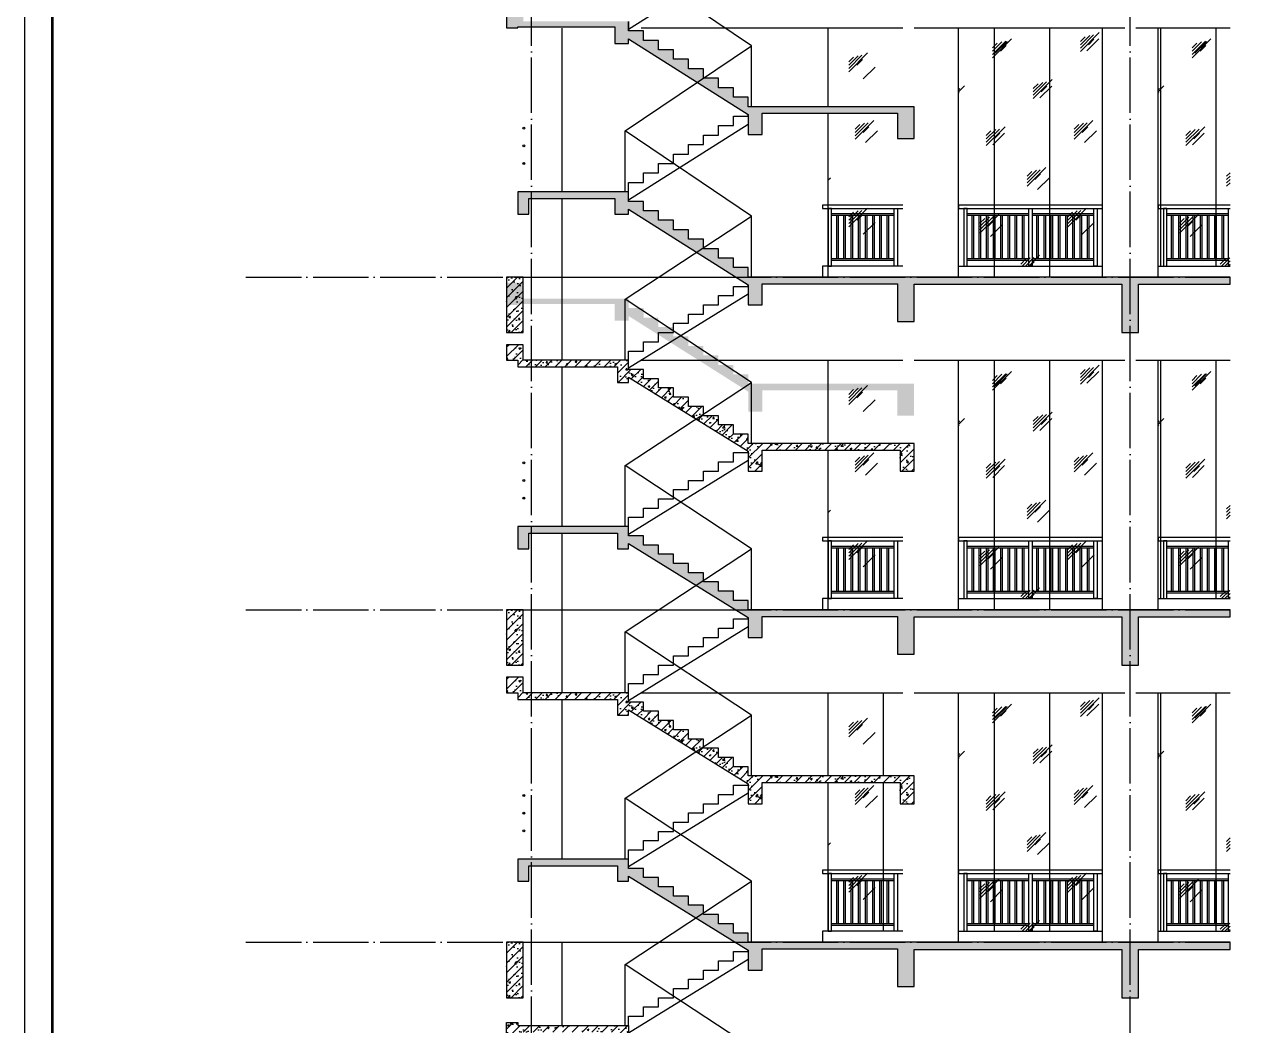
# Model space of a CAD drawing. Extents: x 6843040 to 15500510, y -6507076 to -4940511.
# Drawn here: x 7956896 to 7979061, y -6058390 to -6040334 of the extents above; entities that cross this region are included whole.
import ezdxf

# ---------------------------------------------------------------- set-up
doc = ezdxf.new("R2010")
doc.units = 0
doc.header["$LTSCALE"] = 1000
doc.header["$MEASUREMENT"] = 0
doc.linetypes.add('DOTE', pattern=[2.42, 2, -0.2, 0.02, -0.2])
for name, color, linetype in [('COLUMN', 10, 'Continuous'), ('DOTE', 8, 'DOTE'), ('E_LINE_1', 1, 'Continuous'), ('E_LINE_3', 7, 'Continuous'), ('E_LINE_4', 5, 'Continuous'), ('plan-1', 40, 'Continuous'), ('PUB_HACTH', 8, 'Continuous'), ('PUB_HATCH', 8, 'Continuous'), ('PUB_TITLE', 4, 'Continuous'), ('RAIL', 163, 'Continuous'), ('S_E_STAIR', 4, 'Continuous')]:
    doc.layers.add(name, color=color, linetype=linetype)
pattern_1 = [(45, (-158348.54, 0), (-88.3883476, 88.3883476), []), (50, (-158348.54, 0), (358.630091, -31.3760675), [37.5, -412.5]), (355, (-158348.54, 0), (-69.375667, 376.096067), [30, -330]), (100.4514, (-158318.65, -2.6), (289.254691, 344.719771), [31.870095, -350.571056]), (46.1842, (-158348.54, 100), (533.620524, -82.759507), [56.25, -618.75]), (96.6356, (-158304.07, 93.1), (467.331353, 487.058935), [47.805144, -525.8565]), (351.1842, (-158348.54, 100), (467.330973, 487.0593), [45, -495]), (21, (-158298.54, 75), (298.453526, -201.309445), [37.5, -412.5]), (326, (-158298.54, 75), (121.657666, 362.575023), [30, -330]), (71.4514, (-158273.67, 58.22), (420.111314, 161.265248), [31.870095, -350.571056]), (37.5, (-158348.54, 0), (6.0799277, 166.4469269), [0, -326, 0, -335, 0, -331.25]), (7.5, (-158348.54, 0), (131.5347687, 197.205856), [0, -191, 0, -318.5, 0, -126.25]), (327.5, (-158460.04, 0), (266.911218, -11.2774359), [0, -125, 0, -390, 0, -517.5]), (317.5, (-158510.04, 0), (291.5930847, 50.052491), [0, -162.5, 0, -259, 0, -367.5])]

# ---------------------------------------------------------------- blocks, each defined once
blk = doc.blocks.new('护窗栏杆1')
at = {"layer": 'RAIL'}
for centre, radius in [((7607611, -5917854), 17.5), ((7607611, -5917854), 16), ((7607611, -5918174), 17.5), ((7607611, -5918174), 16), ((7607611, -5918494), 17.5), ((7607611, -5918494), 16)]:
    blk.add_circle(centre, radius, dxfattribs=at)
blk = doc.blocks.new('rrewe3')
at = {"layer": 'E_LINE_4'}
for points in [[(7614448, -5939804), (7612998, -5939804), (7612998, -5940004)], [(7615448, -5939804), (7618048, -5939804)], [(7619048, -5939804), (7620348, -5939804)]]:
    blk.add_lwpolyline(points, dxfattribs=at)
at = {"layer": 'RAIL'}
for p, q in [((7614288, -5938864), (7613158, -5938864)), ((7614288, -5938894), (7613158, -5938894)), ((7616718, -5938864), (7615608, -5938864)), ((7616718, -5938894), (7615608, -5938894)), ((7617888, -5938864), (7616778, -5938864)), ((7617888, -5938894), (7616778, -5938894)), ((7620318, -5938864), (7619208, -5938864)), ((7620318, -5938894), (7619208, -5938894)), ((7614288, -5939674), (7613158, -5939674)), ((7614288, -5939704), (7613158, -5939704)), ((7616718, -5939674), (7615608, -5939674)), ((7616718, -5939704), (7615608, -5939704)), ((7617888, -5939674), (7616778, -5939674)), ((7617888, -5939704), (7616778, -5939704)), ((7620318, -5939674), (7619208, -5939674)), ((7620318, -5939704), (7619208, -5939704))]:
    blk.add_line(p, q, dxfattribs=at)
for points in [[(7614448, -5938704), (7612998, -5938704), (7612998, -5938764), (7614448, -5938764)], [(7618048, -5938704), (7615448, -5938704), (7615448, -5938764), (7618048, -5938764)], [(7620348, -5938704), (7619048, -5938704), (7619048, -5938764), (7620348, -5938764)], [(7613253, -5939674), (7613253, -5938894)], [(7613283, -5939674), (7613283, -5938894)], [(7613383, -5939674), (7613383, -5938894)], [(7613413, -5939674), (7613413, -5938894)], [(7613513, -5939674), (7613513, -5938894)], [(7613543, -5939674), (7613543, -5938894)], [(7613643, -5939674), (7613643, -5938894)], [(7613673, -5939674), (7613673, -5938894)], [(7613773, -5939674), (7613773, -5938894)], [(7613803, -5939674), (7613803, -5938894)], [(7613903, -5939674), (7613903, -5938894)], [(7613933, -5939674), (7613933, -5938894)], [(7614033, -5939674), (7614033, -5938894)], [(7614063, -5939674), (7614063, -5938894)], [(7614163, -5939674), (7614163, -5938894)], [(7614193, -5939674), (7614193, -5938894)], [(7615693, -5939674), (7615693, -5938894)], [(7615723, -5939674), (7615723, -5938894)], [(7615823, -5939674), (7615823, -5938894)], [(7615853, -5939674), (7615853, -5938894)], [(7615953, -5939674), (7615953, -5938894)], [(7615983, -5939674), (7615983, -5938894)], [(7616083, -5939674), (7616083, -5938894)], [(7616113, -5939674), (7616113, -5938894)], [(7616213, -5939674), (7616213, -5938894)], [(7616243, -5939674), (7616243, -5938894)], [(7616343, -5939674), (7616343, -5938894)], [(7616373, -5939674), (7616373, -5938894)], [(7616473, -5939674), (7616473, -5938894)], [(7616503, -5939674), (7616503, -5938894)], [(7616603, -5939674), (7616603, -5938894)], [(7616633, -5939674), (7616633, -5938894)], [(7616863, -5939674), (7616863, -5938894)], [(7616893, -5939674), (7616893, -5938894)], [(7616993, -5939674), (7616993, -5938894)], [(7617023, -5939674), (7617023, -5938894)], [(7617123, -5939674), (7617123, -5938894)], [(7617153, -5939674), (7617153, -5938894)], [(7617253, -5939674), (7617253, -5938894)], [(7617283, -5939674), (7617283, -5938894)], [(7617383, -5939674), (7617383, -5938894)], [(7617413, -5939674), (7617413, -5938894)], [(7617513, -5939674), (7617513, -5938894)], [(7617543, -5939674), (7617543, -5938894)], [(7617643, -5939674), (7617643, -5938894)], [(7617673, -5939674), (7617673, -5938894)], [(7617773, -5939674), (7617773, -5938894)], [(7617803, -5939674), (7617803, -5938894)], [(7619293, -5939674), (7619293, -5938894)], [(7619323, -5939674), (7619323, -5938894)], [(7619423, -5939674), (7619423, -5938894)], [(7619453, -5939674), (7619453, -5938894)], [(7619553, -5939674), (7619553, -5938894)], [(7619583, -5939674), (7619583, -5938894)], [(7619683, -5939674), (7619683, -5938894)], [(7619713, -5939674), (7619713, -5938894)], [(7619813, -5939674), (7619813, -5938894)], [(7619843, -5939674), (7619843, -5938894)], [(7619943, -5939674), (7619943, -5938894)], [(7619973, -5939674), (7619973, -5938894)], [(7620073, -5939674), (7620073, -5938894)], [(7620103, -5939674), (7620103, -5938894)], [(7620203, -5939674), (7620203, -5938894)], [(7620233, -5939674), (7620233, -5938894)], [(7620348, -5939804), (7620318, -5939804), (7620318, -5938764), (7620348, -5938764)]]:
    blk.add_lwpolyline(points, dxfattribs=at)
for points in [[(7613098, -5939804), (7613158, -5939804), (7613158, -5938764), (7613098, -5938764)], [(7614348, -5939804), (7614288, -5939804), (7614288, -5938764), (7614348, -5938764)], [(7615548, -5939804), (7615608, -5939804), (7615608, -5938764), (7615548, -5938764)], [(7616778, -5939804), (7616718, -5939804), (7616718, -5938764), (7616778, -5938764)], [(7617948, -5939804), (7617888, -5939804), (7617888, -5938764), (7617948, -5938764)], [(7619148, -5939804), (7619208, -5939804), (7619208, -5938764), (7619148, -5938764)]]:
    blk.add_lwpolyline(points, close=True, dxfattribs=at)

msp = doc.modelspace()

# ---------------------------------------------------------------- hatches: boundary and pattern name
at = {"layer": 'PUB_HACTH'}
h = msp.add_hatch(dxfattribs=at)
h.set_pattern_fill('玻璃1', color=256, scale=150, style=0)
h.set_pattern_definition([(45, (-158348.5, 27060), (-734.82537, 734.82537), [336, -864]), (45, (-158204.5, 27120), (-734.82537, 734.82537), [144, -1056]), (45, (-158348.5, 27120), (-734.82537, 734.82537), [240, -960]), (45, (-158276.5, 27060), (806.10173, -806.10173), [300, -900]), (45, (-158348.5, 27000), (-734.82537, 734.82537), [480, -720]), (45, (-158348.5, 27180), (-734.82537, 734.82537), [120, -1080])])
h.paths.add_polyline_path([(7972390.2, -6040390.4), (7971390.2, -6040390.4), (7971390.2, -6041890.4), (7972390.2, -6041890.4)])
h = msp.add_hatch(dxfattribs=at)
h.set_pattern_fill('玻璃1', color=256, scale=150, style=0)
h.set_pattern_definition([(45, (-154398.5, 24260), (-734.82537, 734.82537), [336, -864]), (45, (-154254.5, 24320), (-734.82537, 734.82537), [144, -1056]), (45, (-154398.5, 24320), (-734.82537, 734.82537), [240, -960]), (45, (-154326.5, 24260), (806.10173, -806.10173), [300, -900]), (45, (-154398.5, 24200), (-734.82537, 734.82537), [480, -720]), (45, (-154398.5, 24380), (-734.82537, 734.82537), [120, -1080])])
h.paths.add_polyline_path([(7973740.2, -6044690.4), (7976340.2, -6044690.4), (7976340.2, -6040390.4), (7973740.2, -6040390.4)])
h = msp.add_hatch(dxfattribs=at)
h.set_pattern_fill('玻璃1', color=256, scale=150, style=0)
h.set_pattern_definition([(45, (-150798.5, 24260), (-734.82537, 734.82537), [336, -864]), (45, (-150654.5, 24320), (-734.82537, 734.82537), [144, -1056]), (45, (-150798.5, 24320), (-734.82537, 734.82537), [240, -960]), (45, (-150726.5, 24260), (806.10173, -806.10173), [300, -900]), (45, (-150798.5, 24200), (-734.82537, 734.82537), [480, -720]), (45, (-150798.5, 24380), (-734.82537, 734.82537), [120, -1080])])
h.paths.add_polyline_path([(7978640.2, -6044690.4), (7978640.2, -6040390.4), (7977340.2, -6040390.4), (7977340.2, -6044690.4)])
h = msp.add_hatch(dxfattribs=at)
h.set_pattern_fill('玻璃1', color=256, scale=150, style=0)
h.set_pattern_definition([(45, (-158348.5, 24260), (-734.82537, 734.82537), [336, -864]), (45, (-158204.5, 24320), (-734.82537, 734.82537), [144, -1056]), (45, (-158348.5, 24320), (-734.82537, 734.82537), [240, -960]), (45, (-158276.5, 24260), (806.10173, -806.10173), [300, -900]), (45, (-158348.5, 24200), (-734.82537, 734.82537), [480, -720]), (45, (-158348.5, 24380), (-734.82537, 734.82537), [120, -1080])])
h.paths.add_polyline_path([(7971390.2, -6044690.4), (7972390.2, -6044690.4), (7972390.2, -6042010.4), (7971390.2, -6042010.4)])
h = msp.add_hatch(dxfattribs=at)
h.set_pattern_fill('玻璃1', color=256, scale=150, style=0)
h.set_pattern_definition([(45, (-158348.5, 21060), (-734.82537, 734.82537), [336, -864]), (45, (-158204.5, 21120), (-734.82537, 734.82537), [144, -1056]), (45, (-158348.5, 21120), (-734.82537, 734.82537), [240, -960]), (45, (-158276.5, 21060), (806.10173, -806.10173), [300, -900]), (45, (-158348.5, 21000), (-734.82537, 734.82537), [480, -720]), (45, (-158348.5, 21180), (-734.82537, 734.82537), [120, -1080])])
h.paths.add_polyline_path([(7972390.2, -6046390.4), (7971390.2, -6046390.4), (7971390.2, -6047890.4), (7972390.2, -6047890.4)])
h = msp.add_hatch(dxfattribs=at)
h.set_pattern_fill('玻璃1', color=256, scale=150, style=0)
h.set_pattern_definition([(45, (-154398.5, 18260), (-734.82537, 734.82537), [336, -864]), (45, (-154254.5, 18320), (-734.82537, 734.82537), [144, -1056]), (45, (-154398.5, 18320), (-734.82537, 734.82537), [240, -960]), (45, (-154326.5, 18260), (806.10173, -806.10173), [300, -900]), (45, (-154398.5, 18200), (-734.82537, 734.82537), [480, -720]), (45, (-154398.5, 18380), (-734.82537, 734.82537), [120, -1080])])
h.paths.add_polyline_path([(7973740.2, -6050690.4), (7976340.2, -6050690.4), (7976340.2, -6046390.4), (7973740.2, -6046390.4)])
h = msp.add_hatch(dxfattribs=at)
h.set_pattern_fill('玻璃1', color=256, scale=150, style=0)
h.set_pattern_definition([(45, (-150798.5, 18260), (-734.82537, 734.82537), [336, -864]), (45, (-150654.5, 18320), (-734.82537, 734.82537), [144, -1056]), (45, (-150798.5, 18320), (-734.82537, 734.82537), [240, -960]), (45, (-150726.5, 18260), (806.10173, -806.10173), [300, -900]), (45, (-150798.5, 18200), (-734.82537, 734.82537), [480, -720]), (45, (-150798.5, 18380), (-734.82537, 734.82537), [120, -1080])])
h.paths.add_polyline_path([(7978640.2, -6050690.4), (7978640.2, -6046390.4), (7977340.2, -6046390.4), (7977340.2, -6050690.4)])
h = msp.add_hatch(dxfattribs=at)
h.set_pattern_fill('玻璃1', color=256, scale=150, style=0)
h.set_pattern_definition([(45, (-158348.5, 18260), (-734.82537, 734.82537), [336, -864]), (45, (-158204.5, 18320), (-734.82537, 734.82537), [144, -1056]), (45, (-158348.5, 18320), (-734.82537, 734.82537), [240, -960]), (45, (-158276.5, 18260), (806.10173, -806.10173), [300, -900]), (45, (-158348.5, 18200), (-734.82537, 734.82537), [480, -720]), (45, (-158348.5, 18380), (-734.82537, 734.82537), [120, -1080])])
h.paths.add_polyline_path([(7971390.2, -6050690.4), (7972390.2, -6050690.4), (7972390.2, -6048010.4), (7971390.2, -6048010.4)])
h = msp.add_hatch(dxfattribs=at)
h.set_pattern_fill('玻璃1', color=256, scale=150, style=0)
h.set_pattern_definition([(45, (-158348.5, 15060), (-734.82537, 734.82537), [336, -864]), (45, (-158204.5, 15120), (-734.82537, 734.82537), [144, -1056]), (45, (-158348.5, 15120), (-734.82537, 734.82537), [240, -960]), (45, (-158276.5, 15060), (806.10173, -806.10173), [300, -900]), (45, (-158348.5, 15000), (-734.82537, 734.82537), [480, -720]), (45, (-158348.5, 15180), (-734.82537, 734.82537), [120, -1080])])
h.paths.add_polyline_path([(7972390.2, -6052390.4), (7971390.2, -6052390.4), (7971390.2, -6053890.4), (7972390.2, -6053890.4)])
h = msp.add_hatch(dxfattribs=at)
h.set_pattern_fill('玻璃1', color=256, scale=150, style=0)
h.set_pattern_definition([(45, (-154398.5, 12260), (-734.82537, 734.82537), [336, -864]), (45, (-154254.5, 12320), (-734.82537, 734.82537), [144, -1056]), (45, (-154398.5, 12320), (-734.82537, 734.82537), [240, -960]), (45, (-154326.5, 12260), (806.10173, -806.10173), [300, -900]), (45, (-154398.5, 12200), (-734.82537, 734.82537), [480, -720]), (45, (-154398.5, 12380), (-734.82537, 734.82537), [120, -1080])])
h.paths.add_polyline_path([(7973740.2, -6056690.4), (7976340.2, -6056690.4), (7976340.2, -6052390.4), (7973740.2, -6052390.4)])
h = msp.add_hatch(dxfattribs=at)
h.set_pattern_fill('玻璃1', color=256, scale=150, style=0)
h.set_pattern_definition([(45, (-150798.5, 12260), (-734.82537, 734.82537), [336, -864]), (45, (-150654.5, 12320), (-734.82537, 734.82537), [144, -1056]), (45, (-150798.5, 12320), (-734.82537, 734.82537), [240, -960]), (45, (-150726.5, 12260), (806.10173, -806.10173), [300, -900]), (45, (-150798.5, 12200), (-734.82537, 734.82537), [480, -720]), (45, (-150798.5, 12380), (-734.82537, 734.82537), [120, -1080])])
h.paths.add_polyline_path([(7978640.2, -6056690.4), (7978640.2, -6052390.4), (7977340.2, -6052390.4), (7977340.2, -6056690.4)])
h = msp.add_hatch(dxfattribs=at)
h.set_pattern_fill('玻璃1', color=256, scale=150, style=0)
h.set_pattern_definition([(45, (-158348.5, 12260), (-734.82537, 734.82537), [336, -864]), (45, (-158204.5, 12320), (-734.82537, 734.82537), [144, -1056]), (45, (-158348.5, 12320), (-734.82537, 734.82537), [240, -960]), (45, (-158276.5, 12260), (806.10173, -806.10173), [300, -900]), (45, (-158348.5, 12200), (-734.82537, 734.82537), [480, -720]), (45, (-158348.5, 12380), (-734.82537, 734.82537), [120, -1080])])
h.paths.add_polyline_path([(7971390.2, -6056690.4), (7972390.2, -6056690.4), (7972390.2, -6054010.4), (7971390.2, -6054010.4)])
at = {"layer": 'PUB_HATCH'}
h = msp.add_hatch(dxfattribs=at)
h.set_pattern_fill('钢筋混凝土', color=256, scale=50, style=0)
h.set_pattern_definition(pattern_1)
h.paths.add_polyline_path([(7965890.2, -6033740.4), (7965590.2, -6033740.4), (7965590.2, -6034740.4), (7965890.2, -6034740.4)])
edge = h.paths.add_edge_path()
edge.add_line((7967790.2, -6040277.9), (7965890.2, -6040277.9))
edge.add_line((7965890.2, -6040277.9), (7965890.2, -6039990.4))
edge.add_line((7965890.2, -6039990.4), (7965590.2, -6039990.4))
edge.add_line((7965590.2, -6039990.4), (7965590.2, -6040390.4))
edge.add_line((7965590.2, -6040390.4), (7965790.2, -6040390.4))
edge.add_line((7965790.2, -6040390.4), (7965790.2, -6040377.9))
edge.add_line((7965790.2, -6040377.9), (7967540.2, -6040377.9))
edge.add_line((7967540.2, -6040377.9), (7967540.2, -6040677.9))
edge.add_line((7967540.2, -6040677.9), (7967790.2, -6040677.9))
edge.add_line((7967790.2, -6040677.9), (7967790.2, -6040590.7))
edge.add_line((7967790.2, -6040590.7), (7969950.2, -6041957.4))
edge.add_line((7969950.2, -6041957.4), (7969950.2, -6042315.4))
edge.add_line((7969950.2, -6042315.4), (7970200.2, -6042315.4))
edge.add_line((7970200.2, -6042315.4), (7970200.2, -6041935.4))
edge.add_line((7970200.2, -6041935.4), (7972640.2, -6041935.4))
edge.add_line((7972640.2, -6041935.4), (7972640.2, -6042390.4))
edge.add_line((7972640.2, -6042390.4), (7972940.2, -6042390.4))
edge.add_line((7972940.2, -6042390.4), (7972940.2, -6041815.4))
edge.add_line((7972940.2, -6041815.4), (7969950.2, -6041815.4))
edge.add_line((7969950.2, -6041815.4), (7969950.2, -6041644.5))
edge.add_line((7969950.2, -6041644.5), (7969680.2, -6041644.5))
edge.add_line((7969680.2, -6041644.5), (7969680.2, -6041473.7))
edge.add_line((7969680.2, -6041473.7), (7969410.2, -6041473.7))
edge.add_line((7969410.2, -6041473.7), (7969410.2, -6041302.9))
edge.add_line((7969410.2, -6041302.9), (7969140.2, -6041302.9))
edge.add_line((7969140.2, -6041302.9), (7969140.2, -6041132))
edge.add_line((7969140.2, -6041132), (7968870.2, -6041132))
edge.add_line((7968870.2, -6041132), (7968870.2, -6040961.2))
edge.add_line((7968870.2, -6040961.2), (7968600.2, -6040961.2))
edge.add_line((7968600.2, -6040961.2), (7968600.2, -6040790.4))
edge.add_line((7968600.2, -6040790.4), (7968330.2, -6040790.4))
edge.add_line((7968330.2, -6040790.4), (7968330.2, -6040619.5))
edge.add_line((7968330.2, -6040619.5), (7968060.2, -6040619.5))
edge.add_line((7968060.2, -6040619.5), (7968060.2, -6040448.7))
edge.add_line((7968060.2, -6040448.7), (7967790.2, -6040448.7))
edge.add_line((7967790.2, -6040448.7), (7967790.2, -6040277.9))
edge.add_line((7967790.2, -6040277.9), (7967790.2, -6040448.7))
h = msp.add_hatch(dxfattribs=at)
h.set_pattern_fill('钢筋混凝土', color=256, scale=50, style=0)
h.set_pattern_definition([(45, (-158348.54, -5000), (-88.3883476, 88.3883476), []), (50, (-158348.54, -5000), (358.630091, -31.3760675), [37.5, -412.5]), (355, (-158348.54, -5000), (-69.375667, 376.096067), [30, -330]), (100.4514, (-158318.65, -5002.6), (289.254691, 344.719771), [31.870095, -350.571056]), (46.1842, (-158348.54, -4900), (533.620524, -82.759507), [56.25, -618.75]), (96.6356, (-158304.07, -4906.9), (467.331353, 487.058935), [47.805144, -525.8565]), (351.1842, (-158348.54, -4900), (467.330973, 487.0593), [45, -495]), (21, (-158298.54, -4925), (298.453526, -201.309445), [37.5, -412.5]), (326, (-158298.54, -4925), (121.657666, 362.575023), [30, -330]), (71.4514, (-158273.67, -4941.78), (420.111314, 161.265248), [31.870095, -350.571056]), (37.5, (-158348.54, -5000), (6.0799277, 166.4469269), [0, -326, 0, -335, 0, -331.25]), (7.5, (-158348.54, -5000), (131.5347687, 197.205856), [0, -191, 0, -318.5, 0, -126.25]), (327.5, (-158460.04, -5000), (266.911218, -11.2774359), [0, -125, 0, -390, 0, -517.5]), (317.5, (-158510.04, -5000), (291.5930847, 50.052491), [0, -162.5, 0, -259, 0, -367.5])])
h.paths.add_polyline_path([(7965890.2, -6038740.4), (7965590.2, -6038740.4), (7965590.2, -6039740.4), (7965890.2, -6039740.4)])
edge = h.paths.add_edge_path()
edge.add_line((7967790.2, -6045277.9), (7965890.2, -6045277.9))
edge.add_line((7965890.2, -6045277.9), (7965890.2, -6044990.4))
edge.add_line((7965890.2, -6044990.4), (7965590.2, -6044990.4))
edge.add_line((7965590.2, -6044990.4), (7965590.2, -6045390.4))
edge.add_line((7965590.2, -6045390.4), (7965790.2, -6045390.4))
edge.add_line((7965790.2, -6045390.4), (7965790.2, -6045377.9))
edge.add_line((7965790.2, -6045377.9), (7967540.2, -6045377.9))
edge.add_line((7967540.2, -6045377.9), (7967540.2, -6045677.9))
edge.add_line((7967540.2, -6045677.9), (7967790.2, -6045677.9))
edge.add_line((7967790.2, -6045677.9), (7967790.2, -6045590.7))
edge.add_line((7967790.2, -6045590.7), (7969950.2, -6046957.4))
edge.add_line((7969950.2, -6046957.4), (7969950.2, -6047315.4))
edge.add_line((7969950.2, -6047315.4), (7970200.2, -6047315.4))
edge.add_line((7970200.2, -6047315.4), (7970200.2, -6046935.4))
edge.add_line((7970200.2, -6046935.4), (7972640.2, -6046935.4))
edge.add_line((7972640.2, -6046935.4), (7972640.2, -6047390.4))
edge.add_line((7972640.2, -6047390.4), (7972940.2, -6047390.4))
edge.add_line((7972940.2, -6047390.4), (7972940.2, -6046815.4))
edge.add_line((7972940.2, -6046815.4), (7969950.2, -6046815.4))
edge.add_line((7969950.2, -6046815.4), (7969950.2, -6046644.5))
edge.add_line((7969950.2, -6046644.5), (7969680.2, -6046644.5))
edge.add_line((7969680.2, -6046644.5), (7969680.2, -6046473.7))
edge.add_line((7969680.2, -6046473.7), (7969410.2, -6046473.7))
edge.add_line((7969410.2, -6046473.7), (7969410.2, -6046302.9))
edge.add_line((7969410.2, -6046302.9), (7969140.2, -6046302.9))
edge.add_line((7969140.2, -6046302.9), (7969140.2, -6046132))
edge.add_line((7969140.2, -6046132), (7968870.2, -6046132))
edge.add_line((7968870.2, -6046132), (7968870.2, -6045961.2))
edge.add_line((7968870.2, -6045961.2), (7968600.2, -6045961.2))
edge.add_line((7968600.2, -6045961.2), (7968600.2, -6045790.4))
edge.add_line((7968600.2, -6045790.4), (7968330.2, -6045790.4))
edge.add_line((7968330.2, -6045790.4), (7968330.2, -6045619.5))
edge.add_line((7968330.2, -6045619.5), (7968060.2, -6045619.5))
edge.add_line((7968060.2, -6045619.5), (7968060.2, -6045448.7))
edge.add_line((7968060.2, -6045448.7), (7967790.2, -6045448.7))
edge.add_line((7967790.2, -6045448.7), (7967790.2, -6045277.9))
edge.add_line((7967790.2, -6045277.9), (7967790.2, -6045448.7))
h = msp.add_hatch(dxfattribs=at)
h.set_pattern_fill('钢筋混凝土', color=256, scale=50, style=0)
h.set_pattern_definition(pattern_1)
edge = h.paths.add_edge_path()
edge.add_line((7967790.2, -6043523.7), (7967790.2, -6043352.9))
edge.add_line((7967790.2, -6043352.9), (7965790.2, -6043352.9))
edge.add_line((7965790.2, -6043352.9), (7965790.2, -6043752.9))
edge.add_line((7965790.2, -6043752.9), (7965990.2, -6043752.9))
edge.add_line((7965990.2, -6043752.9), (7965990.2, -6043472.9))
edge.add_line((7965990.2, -6043472.9), (7967540.2, -6043472.9))
edge.add_line((7967540.2, -6043472.9), (7967540.2, -6043752.9))
edge.add_line((7967540.2, -6043752.9), (7967790.2, -6043752.9))
edge.add_line((7967790.2, -6043752.9), (7967790.2, -6043665.7))
edge.add_line((7967790.2, -6043665.7), (7969950.2, -6045032.4))
edge.add_line((7969950.2, -6045032.4), (7969950.2, -6045390.4))
edge.add_line((7969950.2, -6045390.4), (7970200.2, -6045390.4))
edge.add_line((7970200.2, -6045390.4), (7970200.2, -6045010.4))
edge.add_line((7970200.2, -6045010.4), (7972640.2, -6045010.4))
edge.add_line((7972640.2, -6045010.4), (7972640.2, -6045690.4))
edge.add_line((7972640.2, -6045690.4), (7972940.2, -6045690.4))
edge.add_line((7972940.2, -6045690.4), (7972940.2, -6045020.4))
edge.add_line((7972940.2, -6045020.4), (7976690.2, -6045020.4))
edge.add_line((7976690.2, -6045020.4), (7976690.2, -6045890.4))
edge.add_line((7976690.2, -6045890.4), (7976990.2, -6045890.4))
edge.add_line((7976990.2, -6045890.4), (7976990.2, -6045020.4))
edge.add_line((7976990.2, -6045020.4), (7978640.2, -6045020.4))
edge.add_line((7978640.2, -6045020.4), (7978640.2, -6044890.4))
edge.add_line((7978640.2, -6044890.4), (7972940.2, -6044890.4))
edge.add_line((7972940.2, -6044890.4), (7969950.2, -6044890.4))
edge.add_line((7969950.2, -6044890.4), (7969950.2, -6044719.5))
edge.add_line((7969950.2, -6044719.5), (7969680.2, -6044719.5))
edge.add_line((7969680.2, -6044719.5), (7969680.2, -6044548.7))
edge.add_line((7969680.2, -6044548.7), (7969410.2, -6044548.7))
edge.add_line((7969410.2, -6044548.7), (7969410.2, -6044377.9))
edge.add_line((7969410.2, -6044377.9), (7969140.2, -6044377.9))
edge.add_line((7969140.2, -6044377.9), (7969140.2, -6044207))
edge.add_line((7969140.2, -6044207), (7968870.2, -6044207))
edge.add_line((7968870.2, -6044207), (7968870.2, -6044036.2))
edge.add_line((7968870.2, -6044036.2), (7968600.2, -6044036.2))
edge.add_line((7968600.2, -6044036.2), (7968600.2, -6043865.4))
edge.add_line((7968600.2, -6043865.4), (7968330.2, -6043865.4))
edge.add_line((7968330.2, -6043865.4), (7968330.2, -6043694.5))
edge.add_line((7968330.2, -6043694.5), (7968060.2, -6043694.5))
edge.add_line((7968060.2, -6043694.5), (7968060.2, -6043523.7))
edge.add_line((7968060.2, -6043523.7), (7967790.2, -6043523.7))
edge.add_line((7967790.2, -6043523.7), (7967790.2, -6043352.9))
h = msp.add_hatch(dxfattribs=at)
h.set_pattern_fill('钢筋混凝土', color=256, scale=50, style=0)
h.set_pattern_definition([(45, (-158348.54, 12000), (-88.3883476, 88.3883476), []), (50, (-158348.54, 12000), (358.630091, -31.3760675), [37.5, -412.5]), (355, (-158348.54, 12000), (-69.375667, 376.096067), [30, -330]), (100.4514, (-158318.65, 11997.4), (289.254691, 344.719771), [31.870095, -350.571056]), (46.1842, (-158348.54, 12100), (533.620524, -82.759507), [56.25, -618.75]), (96.6356, (-158304.07, 12093.1), (467.331353, 487.058935), [47.805144, -525.8565]), (351.1842, (-158348.54, 12100), (467.330973, 487.0593), [45, -495]), (21, (-158298.54, 12075), (298.453526, -201.309445), [37.5, -412.5]), (326, (-158298.54, 12075), (121.657666, 362.575023), [30, -330]), (71.4514, (-158273.67, 12058.22), (420.111314, 161.265248), [31.870095, -350.571056]), (37.5, (-158348.54, 12000), (6.0799277, 166.4469269), [0, -326, 0, -335, 0, -331.25]), (7.5, (-158348.54, 12000), (131.5347687, 197.205856), [0, -191, 0, -318.5, 0, -126.25]), (327.5, (-158460.04, 12000), (266.911218, -11.2774359), [0, -125, 0, -390, 0, -517.5]), (317.5, (-158510.04, 12000), (291.5930847, 50.052491), [0, -162.5, 0, -259, 0, -367.5])])
h.paths.add_polyline_path([(7965590.2, -6045890.4), (7965890.2, -6045890.4), (7965890.2, -6044890.4), (7965590.2, -6044890.4)])
h.paths.add_polyline_path([(7965890.2, -6046110.4), (7965590.2, -6046110.4), (7965590.2, -6046390.4), (7965790.2, -6046390.4), (7965790.2, -6046510.4), (7967590.2, -6046510.4), (7967590.2, -6046790.4), (7967790.2, -6046790.4), (7967790.2, -6046698), (7969950.2, -6048031.4), (7969950.2, -6048390.4), (7970200.2, -6048390.4), (7970200.2, -6048010.4), (7972690.2, -6048010.4), (7972690.2, -6048390.4), (7972940.2, -6048390.4), (7972940.2, -6047890.4), (7969950.2, -6047890.4), (7969950.2, -6047723.7), (7969680.2, -6047723.7), (7969680.2, -6047557), (7969410.2, -6047557), (7969410.2, -6047390.4), (7969140.2, -6047390.4), (7969140.2, -6047223.7), (7968870.2, -6047223.7), (7968870.2, -6047057), (7968600.2, -6047057), (7968600.2, -6046890.4), (7968330.2, -6046890.4), (7968330.2, -6046723.7), (7968060.2, -6046723.7), (7968060.2, -6046557), (7967790.2, -6046557), (7967790.2, -6046390.4), (7965890.2, -6046390.4)])
h = msp.add_hatch(dxfattribs=at)
h.set_pattern_fill('钢筋混凝土', color=256, scale=50, style=0)
h.set_pattern_definition(pattern_1)
edge = h.paths.add_edge_path()
edge.add_line((7965790.2, -6049390.4), (7965790.2, -6049790.4))
edge.add_line((7965790.2, -6049790.4), (7965990.2, -6049790.4))
edge.add_line((7965990.2, -6049790.4), (7965990.2, -6049510.4))
edge.add_line((7965990.2, -6049510.4), (7967590.2, -6049510.4))
edge.add_line((7967590.2, -6049510.4), (7967590.2, -6049790.4))
edge.add_line((7967590.2, -6049790.4), (7967790.2, -6049790.4))
edge.add_line((7967790.2, -6049790.4), (7967790.2, -6049698))
edge.add_line((7967790.2, -6049698), (7969950.2, -6051031.4))
edge.add_line((7969950.2, -6051031.4), (7969950.2, -6051390.4))
edge.add_line((7969950.2, -6051390.4), (7970200.2, -6051390.4))
edge.add_line((7970200.2, -6051390.4), (7970200.2, -6051010.4))
edge.add_line((7970200.2, -6051010.4), (7972640.2, -6051010.4))
edge.add_line((7972640.2, -6051010.4), (7972640.2, -6051690.4))
edge.add_line((7972640.2, -6051690.4), (7972940.2, -6051690.4))
edge.add_line((7972940.2, -6051690.4), (7972940.2, -6051020.4))
edge.add_line((7972940.2, -6051020.4), (7976690.2, -6051020.4))
edge.add_line((7976690.2, -6051020.4), (7976690.2, -6051890.4))
edge.add_line((7976690.2, -6051890.4), (7976990.2, -6051890.4))
edge.add_line((7976990.2, -6051890.4), (7976990.2, -6051020.4))
edge.add_line((7976990.2, -6051020.4), (7978640.2, -6051020.4))
edge.add_line((7978640.2, -6051020.4), (7978640.2, -6050890.4))
edge.add_line((7978640.2, -6050890.4), (7972940.2, -6050890.4))
edge.add_line((7972940.2, -6050890.4), (7969950.2, -6050890.4))
edge.add_line((7969950.2, -6050890.4), (7969950.2, -6050723.7))
edge.add_line((7969950.2, -6050723.7), (7969680.2, -6050723.7))
edge.add_line((7969680.2, -6050723.7), (7969680.2, -6050557))
edge.add_line((7969680.2, -6050557), (7969410.2, -6050557))
edge.add_line((7969410.2, -6050557), (7969410.2, -6050390.4))
edge.add_line((7969410.2, -6050390.4), (7969140.2, -6050390.4))
edge.add_line((7969140.2, -6050390.4), (7969140.2, -6050223.7))
edge.add_line((7969140.2, -6050223.7), (7968870.2, -6050223.7))
edge.add_line((7968870.2, -6050223.7), (7968870.2, -6050057))
edge.add_line((7968870.2, -6050057), (7968600.2, -6050057))
edge.add_line((7968600.2, -6050057), (7968600.2, -6049890.4))
edge.add_line((7968600.2, -6049890.4), (7968330.2, -6049890.4))
edge.add_line((7968330.2, -6049890.4), (7968330.2, -6049723.7))
edge.add_line((7968330.2, -6049723.7), (7968060.2, -6049723.7))
edge.add_line((7968060.2, -6049723.7), (7968060.2, -6049557))
edge.add_line((7968060.2, -6049557), (7967790.2, -6049557))
edge.add_line((7967790.2, -6049557), (7967790.2, -6049390.4))
edge.add_line((7967790.2, -6049390.4), (7965790.2, -6049390.4))
edge.add_line((7965790.2, -6049390.4), (7965790.2, -6049510.4))
h = msp.add_hatch(dxfattribs=at)
h.set_pattern_fill('钢筋混凝土', color=256, scale=50, style=0)
h.set_pattern_definition([(45, (-158348.54, 6000), (-88.3883476, 88.3883476), []), (50, (-158348.54, 6000), (358.630091, -31.3760675), [37.5, -412.5]), (355, (-158348.54, 6000), (-69.375667, 376.096067), [30, -330]), (100.4514, (-158318.65, 5997.4), (289.254691, 344.719771), [31.870095, -350.571056]), (46.1842, (-158348.54, 6100), (533.620524, -82.759507), [56.25, -618.75]), (96.6356, (-158304.07, 6093.1), (467.331353, 487.058935), [47.805144, -525.8565]), (351.1842, (-158348.54, 6100), (467.330973, 487.0593), [45, -495]), (21, (-158298.54, 6075), (298.453526, -201.309445), [37.5, -412.5]), (326, (-158298.54, 6075), (121.657666, 362.575023), [30, -330]), (71.4514, (-158273.67, 6058.22), (420.111314, 161.265248), [31.870095, -350.571056]), (37.5, (-158348.54, 6000), (6.0799277, 166.4469269), [0, -326, 0, -335, 0, -331.25]), (7.5, (-158348.54, 6000), (131.5347687, 197.205856), [0, -191, 0, -318.5, 0, -126.25]), (327.5, (-158460.04, 6000), (266.911218, -11.2774359), [0, -125, 0, -390, 0, -517.5]), (317.5, (-158510.04, 6000), (291.5930847, 50.052491), [0, -162.5, 0, -259, 0, -367.5])])
h.paths.add_polyline_path([(7965890.2, -6052110.4), (7965590.2, -6052110.4), (7965590.2, -6052390.4), (7965790.2, -6052390.4), (7965790.2, -6052510.4), (7967590.2, -6052510.4), (7967590.2, -6052790.4), (7967790.2, -6052790.4), (7967790.2, -6052698), (7969950.2, -6054031.4), (7969950.2, -6054390.4), (7970200.2, -6054390.4), (7970200.2, -6054010.4), (7972690.2, -6054010.4), (7972690.2, -6054390.4), (7972940.2, -6054390.4), (7972940.2, -6053890.4), (7969950.2, -6053890.4), (7969950.2, -6053723.7), (7969680.2, -6053723.7), (7969680.2, -6053557), (7969410.2, -6053557), (7969410.2, -6053390.4), (7969140.2, -6053390.4), (7969140.2, -6053223.7), (7968870.2, -6053223.7), (7968870.2, -6053057), (7968600.2, -6053057), (7968600.2, -6052890.4), (7968330.2, -6052890.4), (7968330.2, -6052723.7), (7968060.2, -6052723.7), (7968060.2, -6052557), (7967790.2, -6052557), (7967790.2, -6052390.4), (7965890.2, -6052390.4)])
h.paths.add_polyline_path([(7965590.2, -6051890.4), (7965890.2, -6051890.4), (7965890.2, -6050890.4), (7965590.2, -6050890.4)])
h = msp.add_hatch(dxfattribs=at)
h.set_pattern_fill('钢筋混凝土', color=256, scale=50, style=0)
h.set_pattern_definition(pattern_1)
h.paths.add_polyline_path([(7965990.2, -6055510.4), (7967590.2, -6055510.4), (7967590.2, -6055790.4), (7967790.2, -6055790.4), (7967790.2, -6055698), (7969950.2, -6057031.4), (7969950.2, -6057390.4), (7970200.2, -6057390.4), (7970200.2, -6057010.4), (7972640.2, -6057010.4), (7972640.2, -6057690.4), (7972940.2, -6057690.4), (7972940.2, -6057020.4), (7976690.2, -6057020.4), (7976690.2, -6057890.4), (7976990.2, -6057890.4), (7976990.2, -6057020.4), (7978640.2, -6057020.4), (7978640.2, -6056890.4), (7969950.2, -6056890.4), (7969950.2, -6056723.7), (7969680.2, -6056723.7), (7969680.2, -6056557), (7969410.2, -6056557), (7969410.2, -6056390.4), (7969140.2, -6056390.4), (7969140.2, -6056223.7), (7968870.2, -6056223.7), (7968870.2, -6056057), (7968600.2, -6056057), (7968600.2, -6055890.4), (7968330.2, -6055890.4), (7968330.2, -6055723.7), (7968060.2, -6055723.7), (7968060.2, -6055557), (7967790.2, -6055557), (7967790.2, -6055390.4), (7965790.2, -6055390.4), (7965790.2, -6055790.4), (7965990.2, -6055790.4)])
h = msp.add_hatch(dxfattribs=at)
h.set_pattern_fill('钢筋混凝土', color=256, scale=50, style=0)
h.set_pattern_definition(pattern_1)
h.paths.add_polyline_path([(7965590.2, -6057890.4), (7965890.2, -6057890.4), (7965890.2, -6056890.4), (7965590.2, -6056890.4)])
h = msp.add_hatch(dxfattribs=at)
h.set_pattern_fill('钢筋混凝土', color=256, scale=50, style=0)
h.set_pattern_definition([(45, (0, 0), (-88.3883476, 88.3883476), []), (50, (0, 0), (358.630091, -31.3760675), [37.5, -412.5]), (355, (0, 0), (-69.375667, 376.096067), [30, -330]), (100.4514, (29.9, -2.6), (289.254691, 344.719771), [31.870095, -350.571056]), (46.1842, (0, 100), (533.620524, -82.759507), [56.25, -618.75]), (96.6356, (44.47, 93.1), (467.331353, 487.058935), [47.805144, -525.8565]), (351.1842, (0, 100), (467.330973, 487.0593), [45, -495]), (21, (50, 75), (298.453526, -201.309445), [37.5, -412.5]), (326, (50, 75), (121.657666, 362.575023), [30, -330]), (71.4514, (74.87, 58.22), (420.111314, 161.265248), [31.870095, -350.571056]), (37.5, (0, 0), (6.0799277, 166.4469269), [0, -326, 0, -335, 0, -331.25]), (7.5, (0, 0), (131.5347687, 197.205856), [0, -191, 0, -318.5, 0, -126.25]), (327.5, (-111.5, 0), (266.911218, -11.2774359), [0, -125, 0, -390, 0, -517.5]), (317.5, (-161.5, 0), (291.5930847, 50.052491), [0, -162.5, 0, -259, 0, -367.5])])
h.paths.add_polyline_path([(7965790.2, -6058340.4), (7965790.2, -6058390.4), (7967790.2, -6058390.4), (7967790.2, -6058557), (7968060.2, -6058557), (7968060.2, -6058723.7), (7968330.2, -6058723.7), (7968330.2, -6058890.4), (7968600.2, -6058890.4), (7968600.2, -6059057), (7968870.2, -6059057), (7968870.2, -6059223.7), (7969140.2, -6059223.7), (7969140.2, -6059390.4), (7969410.2, -6059390.4), (7969410.2, -6059557), (7969680.2, -6059557), (7969680.2, -6059723.7), (7969950.2, -6059723.7), (7969950.2, -6059890.4), (7972940.2, -6059890.4), (7972940.2, -6060690.4), (7972640.2, -6060690.4), (7972640.2, -6060010.4), (7970200.2, -6060010.4), (7970200.2, -6060390.4), (7969950.2, -6060390.4), (7969950.2, -6060031.4), (7967790.2, -6058698), (7967790.2, -6058790.4), (7967590.2, -6058790.4), (7967590.2, -6058510.4), (7965790.2, -6058510.4), (7965790.2, -6058740.4), (7965590.2, -6058740.4), (7965590.2, -6058340.4)])

# ---------------------------------------------------------------- linework, layer by layer
at = {"layer": 'COLUMN'}
for points in [[(7965590.2, -6051890.4), (7965890.2, -6051890.4), (7965890.2, -6050890.4), (7965590.2, -6050890.4)], [(7965590.2, -6057020.4), (7965590.2, -6057140.4), (7965590.2, -6057140.4), (7965590.2, -6057890.4), (7965890.2, -6057890.4), (7965890.2, -6056890.4), (7965590.2, -6056890.4), (7965590.2, -6057020.4)]]:
    msp.add_lwpolyline(points, close=True, dxfattribs=at)
at = {"layer": 'DOTE', "ltscale": 0.5}
for p, q in [((7966040.2, -6070967.7), (7966040.2, -6028590.4)), ((7976840.2, -6070967.7), (7976840.2, -6028590.4)), ((7960890.1, -6044890.4), (7978640.2, -6044890.4)), ((7960890.1, -6050890.4), (7978640.2, -6050890.4)), ((7960890.1, -6056890.4), (7978640.2, -6056890.4))]:
    msp.add_line(p, q, dxfattribs=at)
at = {"layer": 'E_LINE_1'}
for points in [[(7965590.2, -6039990.4), (7965590.2, -6040390.4), (7965790.2, -6040390.4), (7965790.2, -6040377.9), (7967540.2, -6040377.9), (7967540.2, -6040677.9), (7967790.2, -6040677.9), (7967790.2, -6040590.7), (7969950.2, -6041957.4), (7969950.2, -6042315.4), (7970200.2, -6042315.4), (7970200.2, -6041935.4), (7972640.2, -6041935.4), (7972640.2, -6042390.4), (7972940.2, -6042390.4), (7972940.2, -6041815.4), (7969950.2, -6041815.4), (7969950.2, -6041644.5), (7969680.2, -6041644.5), (7969680.2, -6041473.7), (7969410.2, -6041473.7), (7969410.2, -6041302.9), (7969140.2, -6041302.9), (7969140.2, -6041132), (7968870.2, -6041132), (7968870.2, -6040961.2), (7968600.2, -6040961.2), (7968600.2, -6040790.4), (7968330.2, -6040790.4), (7968330.2, -6040619.5), (7968060.2, -6040619.5), (7968060.2, -6040448.7), (7967790.2, -6040448.7), (7967790.2, -6040277.9), (7967790.2, -6040448.7)], [(7967790.2, -6043523.7), (7967790.2, -6043352.9), (7965790.2, -6043352.9), (7965790.2, -6043752.9), (7965990.2, -6043752.9), (7965990.2, -6043472.9), (7967540.2, -6043472.9), (7967540.2, -6043752.9), (7967790.2, -6043752.9), (7967790.2, -6043665.7), (7969950.2, -6045032.4), (7969950.2, -6045390.4), (7970200.2, -6045390.4), (7970200.2, -6045010.4), (7972640.2, -6045010.4), (7972640.2, -6045690.4), (7972940.2, -6045690.4), (7972940.2, -6045020.4), (7976690.2, -6045020.4), (7976690.2, -6045890.4), (7976990.2, -6045890.4), (7976990.2, -6045020.4), (7978640.2, -6045020.4), (7978640.2, -6044890.4), (7972940.2, -6044890.4), (7969950.2, -6044890.4), (7969950.2, -6044719.5), (7969680.2, -6044719.5), (7969680.2, -6044548.7), (7969410.2, -6044548.7), (7969410.2, -6044377.9), (7969140.2, -6044377.9), (7969140.2, -6044207), (7968870.2, -6044207), (7968870.2, -6044036.2), (7968600.2, -6044036.2), (7968600.2, -6043865.4), (7968330.2, -6043865.4), (7968330.2, -6043694.5), (7968060.2, -6043694.5), (7968060.2, -6043523.7), (7967790.2, -6043523.7), (7967790.2, -6043352.9)], [(7965890.2, -6045890.4), (7965890.2, -6044890.4), (7965590.2, -6044890.4), (7965590.2, -6045890.4), (7965890.2, -6045890.4)], [(7965590.2, -6046110.4), (7965590.2, -6046390.4), (7965790.2, -6046390.4), (7965790.2, -6046510.4), (7967590.2, -6046510.4), (7967590.2, -6046790.4), (7967790.2, -6046790.4), (7967790.2, -6046698), (7969950.2, -6048031.4), (7969950.2, -6048390.4), (7970200.2, -6048390.4), (7970200.2, -6048010.4), (7972690.2, -6048010.4), (7972690.2, -6048390.4), (7972940.2, -6048390.4), (7972940.2, -6047890.4), (7969950.2, -6047890.4), (7969950.2, -6047723.7), (7969680.2, -6047723.7), (7969680.2, -6047557), (7969410.2, -6047557), (7969410.2, -6047390.4), (7969140.2, -6047390.4), (7969140.2, -6047223.7), (7968870.2, -6047223.7), (7968870.2, -6047057), (7968600.2, -6047057), (7968600.2, -6046890.4), (7968330.2, -6046890.4), (7968330.2, -6046723.7), (7968060.2, -6046723.7), (7968060.2, -6046557), (7967790.2, -6046557), (7967790.2, -6046390.4), (7965890.2, -6046390.4), (7965890.2, -6046110.4), (7965590.2, -6046110.4)], [(7965790.2, -6049390.4), (7965790.2, -6049790.4), (7965990.2, -6049790.4), (7965990.2, -6049510.4), (7967590.2, -6049510.4), (7967590.2, -6049790.4), (7967790.2, -6049790.4), (7967790.2, -6049698), (7969950.2, -6051031.4), (7969950.2, -6051390.4), (7970200.2, -6051390.4), (7970200.2, -6051010.4), (7972640.2, -6051010.4), (7972640.2, -6051690.4), (7972940.2, -6051690.4), (7972940.2, -6051020.4), (7976690.2, -6051020.4), (7976690.2, -6051890.4), (7976990.2, -6051890.4), (7976990.2, -6051020.4), (7978640.2, -6051020.4), (7978640.2, -6050890.4), (7972940.2, -6050890.4), (7969950.2, -6050890.4), (7969950.2, -6050723.7), (7969680.2, -6050723.7), (7969680.2, -6050557), (7969410.2, -6050557), (7969410.2, -6050390.4), (7969140.2, -6050390.4), (7969140.2, -6050223.7), (7968870.2, -6050223.7), (7968870.2, -6050057), (7968600.2, -6050057), (7968600.2, -6049890.4), (7968330.2, -6049890.4), (7968330.2, -6049723.7), (7968060.2, -6049723.7), (7968060.2, -6049557), (7967790.2, -6049557), (7967790.2, -6049390.4), (7965790.2, -6049390.4), (7965790.2, -6049510.4)], [(7965590.2, -6052110.4), (7965590.2, -6052390.4), (7965790.2, -6052390.4), (7965790.2, -6052510.4), (7967590.2, -6052510.4), (7967590.2, -6052790.4), (7967790.2, -6052790.4), (7967790.2, -6052698), (7969950.2, -6054031.4), (7969950.2, -6054390.4), (7970200.2, -6054390.4), (7970200.2, -6054010.4), (7972690.2, -6054010.4), (7972690.2, -6054390.4), (7972940.2, -6054390.4), (7972940.2, -6053890.4), (7969950.2, -6053890.4), (7969950.2, -6053723.7), (7969680.2, -6053723.7), (7969680.2, -6053557), (7969410.2, -6053557), (7969410.2, -6053390.4), (7969140.2, -6053390.4), (7969140.2, -6053223.7), (7968870.2, -6053223.7), (7968870.2, -6053057), (7968600.2, -6053057), (7968600.2, -6052890.4), (7968330.2, -6052890.4), (7968330.2, -6052723.7), (7968060.2, -6052723.7), (7968060.2, -6052557), (7967790.2, -6052557), (7967790.2, -6052390.4), (7965890.2, -6052390.4), (7965890.2, -6052110.4), (7965590.2, -6052110.4)], [(7965790.2, -6055390.4), (7965790.2, -6055790.4), (7965990.2, -6055790.4), (7965990.2, -6055510.4), (7967590.2, -6055510.4), (7967590.2, -6055790.4), (7967790.2, -6055790.4), (7967790.2, -6055698), (7969950.2, -6057031.4), (7969950.2, -6057390.4), (7970200.2, -6057390.4), (7970200.2, -6057010.4), (7972640.2, -6057010.4), (7972640.2, -6057690.4), (7972940.2, -6057690.4), (7972940.2, -6057020.4), (7976690.2, -6057020.4), (7976690.2, -6057890.4), (7976990.2, -6057890.4), (7976990.2, -6057020.4), (7978640.2, -6057020.4), (7978640.2, -6056890.4), (7969950.2, -6056890.4), (7969950.2, -6056723.7), (7969680.2, -6056723.7), (7969680.2, -6056557), (7969410.2, -6056557), (7969410.2, -6056390.4), (7969140.2, -6056390.4), (7969140.2, -6056223.7), (7968870.2, -6056223.7), (7968870.2, -6056057), (7968600.2, -6056057), (7968600.2, -6055890.4), (7968330.2, -6055890.4), (7968330.2, -6055723.7), (7968060.2, -6055723.7), (7968060.2, -6055557), (7967790.2, -6055557), (7967790.2, -6055390.4), (7965790.2, -6055390.4), (7965790.2, -6055510.4)], [(7965590.2, -6058740.4), (7965590.2, -6058340.4), (7965790.2, -6058340.4)], [(7965790.2, -6058340.4), (7965790.2, -6058390.4), (7967790.2, -6058390.4), (7967790.2, -6058557)]]:
    msp.add_lwpolyline(points, dxfattribs=at)
at = {"layer": 'E_LINE_3'}
for points in [[(7966590.2, -6043352.9), (7966590.2, -6040397.9)], [(7968018.7, -6040390.4), (7972740.2, -6040390.4)], [(7972940.2, -6040390.4), (7976740.2, -6040390.4)], [(7973740.2, -6044890.4), (7973740.2, -6040390.4)], [(7976340.2, -6044890.4), (7976340.2, -6040390.4)], [(7976940.2, -6040390.4), (7978640.2, -6040390.4)], [(7977340.2, -6044890.4), (7977340.2, -6040390.4)], [(7966590.2, -6046390.4), (7966590.2, -6043472.9)], [(7966590.2, -6044890.4), (7969725.8, -6044890.4)], [(7968018.7, -6046390.4), (7972740.2, -6046390.4)], [(7972940.2, -6046390.4), (7976740.2, -6046390.4)], [(7973740.2, -6050890.4), (7973740.2, -6046390.4)], [(7976340.2, -6050890.4), (7976340.2, -6046390.4)], [(7976940.2, -6046390.4), (7978640.2, -6046390.4)], [(7977340.2, -6050890.4), (7977340.2, -6046390.4)], [(7966590.2, -6049390.4), (7966590.2, -6046510.4)], [(7966590.2, -6052390.4), (7966590.2, -6049510.4)], [(7966590.2, -6050890.4), (7969721.8, -6050890.4)], [(7968018.7, -6052390.4), (7972740.2, -6052390.4)], [(7972940.2, -6052390.4), (7976740.2, -6052390.4)], [(7973740.2, -6056890.4), (7973740.2, -6052390.4)], [(7976340.2, -6056890.4), (7976340.2, -6052390.4)], [(7976940.2, -6052390.4), (7978640.2, -6052390.4)], [(7977340.2, -6056890.4), (7977340.2, -6052390.4)], [(7966590.2, -6055390.4), (7966590.2, -6052510.4)], [(7965990.2, -6056890.4), (7969721.8, -6056890.4)], [(7966590.2, -6058390.4), (7966590.2, -6056890.4)]]:
    msp.add_lwpolyline(points, dxfattribs=at)
at = {"layer": 'E_LINE_4'}
for points in [[(7971390.2, -6041815.4), (7971390.2, -6040390.4)], [(7974390.2, -6044890.4), (7974390.2, -6040390.4)], [(7975390.2, -6044890.4), (7975390.2, -6040390.4)], [(7977390.2, -6044690.4), (7977390.2, -6040390.4)], [(7978390.2, -6044690.4), (7978390.2, -6040390.4)], [(7971390.2, -6044890.4), (7971390.2, -6041935.4)], [(7971390.2, -6047890.4), (7971390.2, -6046390.4)], [(7974390.2, -6050890.4), (7974390.2, -6046390.4)], [(7975390.2, -6050890.4), (7975390.2, -6046390.4)], [(7977390.2, -6050690.4), (7977390.2, -6046390.4)], [(7978390.2, -6050690.4), (7978390.2, -6046390.4)], [(7971390.2, -6050890.4), (7971390.2, -6048010.4)], [(7971390.2, -6053890.4), (7971390.2, -6052390.4)], [(7972390.2, -6053890.4), (7972390.2, -6052390.4)], [(7974390.2, -6056690.4), (7974390.2, -6052390.4)], [(7975390.2, -6056690.4), (7975390.2, -6052390.4)], [(7977390.2, -6056690.4), (7977390.2, -6052390.4)], [(7978390.2, -6056690.4), (7978390.2, -6052390.4)], [(7971390.2, -6056690.4), (7971390.2, -6054010.4)], [(7972390.2, -6056690.4), (7972390.2, -6054010.4)]]:
    msp.add_lwpolyline(points, dxfattribs=at)
at = {"layer": 'PUB_TITLE'}
msp.add_lwpolyline([(7956896.4, -6026918.3), (7956896.4, -6086368.3), (7998946.4, -6086368.3), (7998946.4, -6026918.3)], close=True, dxfattribs=at)
at = {"layer": 'PUB_TITLE', "const_width": 50}
msp.add_lwpolyline([(7957396.4, -6028168.3), (7957396.4, -6085868.3), (7998446.4, -6085868.3), (7998446.4, -6028168.3)], close=True, dxfattribs=at)
at = {"layer": 'S_E_STAIR'}
for points in [[(7970010.2, -6067790.4), (7967730.2, -6066290.4), (7970010.2, -6064790.4), (7967730.2, -6063290.4), (7970010.2, -6061790.4), (7967730.2, -6060290.4), (7970010.2, -6058790.4), (7967730.2, -6057290.4), (7970010.2, -6055790.4), (7967730.2, -6054290.4), (7970010.2, -6052790.4), (7967730.2, -6051290.4), (7970010.2, -6049790.4), (7967730.2, -6048290.4), (7970010.2, -6046790.4), (7967730.2, -6045290.4), (7970010.2, -6043790.4), (7967730.2, -6042252.9), (7970010.2, -6040715.4), (7967730.2, -6039177.9), (7970010.2, -6037640.4), (7971630.2, -6037640.4), (7967730.2, -6035140.4), (7971630.2, -6032440.4)], [(7967790.2, -6040419.9), (7970255, -6038860.4), (7971536.2, -6038860.4)], [(7970010.2, -6041815.4), (7970010.2, -6040715.4)], [(7967790.2, -6043352.9), (7967790.2, -6043182), (7968060.2, -6043182), (7968060.2, -6043011.2), (7968330.2, -6043011.2), (7968330.2, -6042840.4), (7968600.2, -6042840.4), (7968600.2, -6042669.5), (7968870.2, -6042669.5), (7968870.2, -6042498.7), (7969140.2, -6042498.7), (7969140.2, -6042327.9), (7969410.2, -6042327.9), (7969410.2, -6042157), (7969680.2, -6042157), (7969680.2, -6041986.2), (7969950.2, -6041986.2), (7969950.2, -6041957.4)], [(7967790.2, -6043494.9), (7969950.2, -6042128.2)], [(7967730.2, -6043352.9), (7967730.2, -6042252.9)], [(7970010.2, -6044890.4), (7970010.2, -6043790.4)], [(7967790.2, -6046390.4), (7967790.2, -6046223.7), (7968060.2, -6046223.7), (7968060.2, -6046057), (7968330.2, -6046057), (7968330.2, -6045890.4), (7968600.2, -6045890.4), (7968600.2, -6045723.7), (7968870.2, -6045723.7), (7968870.2, -6045557), (7969140.2, -6045557), (7969140.2, -6045390.4), (7969410.2, -6045390.4), (7969410.2, -6045223.7), (7969680.2, -6045223.7), (7969680.2, -6045057), (7969950.2, -6045057), (7969950.2, -6045032.4)], [(7967730.2, -6046390.4), (7967730.2, -6045290.4)], [(7969950.2, -6045198), (7967790.2, -6046531.4)], [(7970010.2, -6047890.4), (7970010.2, -6046790.4)], [(7967790.2, -6049390.4), (7967790.2, -6049223.7), (7968060.2, -6049223.7), (7968060.2, -6049057), (7968330.2, -6049057), (7968330.2, -6048890.4), (7968600.2, -6048890.4), (7968600.2, -6048723.7), (7968870.2, -6048723.7), (7968870.2, -6048557), (7969140.2, -6048557), (7969140.2, -6048390.4), (7969410.2, -6048390.4), (7969410.2, -6048223.7), (7969680.2, -6048223.7), (7969680.2, -6048057), (7969950.2, -6048057), (7969950.2, -6048031.4)], [(7969950.2, -6048198), (7967790.2, -6049531.4)], [(7967730.2, -6049390.4), (7967730.2, -6048290.4)], [(7970010.2, -6050890.4), (7970010.2, -6049790.4)], [(7967790.2, -6052390.4), (7967790.2, -6052223.7), (7968060.2, -6052223.7), (7968060.2, -6052057), (7968330.2, -6052057), (7968330.2, -6051890.4), (7968600.2, -6051890.4), (7968600.2, -6051723.7), (7968870.2, -6051723.7), (7968870.2, -6051557), (7969140.2, -6051557), (7969140.2, -6051390.4), (7969410.2, -6051390.4), (7969410.2, -6051223.7), (7969680.2, -6051223.7), (7969680.2, -6051057), (7969950.2, -6051057), (7969950.2, -6051031.4)], [(7967730.2, -6052390.4), (7967730.2, -6051290.4)], [(7969950.2, -6051198), (7967790.2, -6052531.4)], [(7970010.2, -6053890.4), (7970010.2, -6052790.4)], [(7967790.2, -6055390.4), (7967790.2, -6055223.7), (7968060.2, -6055223.7), (7968060.2, -6055057), (7968330.2, -6055057), (7968330.2, -6054890.4), (7968600.2, -6054890.4), (7968600.2, -6054723.7), (7968870.2, -6054723.7), (7968870.2, -6054557), (7969140.2, -6054557), (7969140.2, -6054390.4), (7969410.2, -6054390.4), (7969410.2, -6054223.7), (7969680.2, -6054223.7), (7969680.2, -6054057), (7969950.2, -6054057), (7969950.2, -6054031.4)], [(7967730.2, -6055390.4), (7967730.2, -6054290.4)], [(7969950.2, -6054198), (7967790.2, -6055531.4)], [(7970010.2, -6056890.4), (7970010.2, -6055790.4)], [(7967790.2, -6058390.4), (7967790.2, -6058223.7), (7968060.2, -6058223.7), (7968060.2, -6058057), (7968330.2, -6058057), (7968330.2, -6057890.4), (7968600.2, -6057890.4), (7968600.2, -6057723.7), (7968870.2, -6057723.7), (7968870.2, -6057557), (7969140.2, -6057557), (7969140.2, -6057390.4), (7969410.2, -6057390.4), (7969410.2, -6057223.7), (7969680.2, -6057223.7), (7969680.2, -6057057), (7969950.2, -6057057), (7969950.2, -6057031.4)], [(7969950.2, -6057198), (7967790.2, -6058531.4)], [(7967730.2, -6058390.4), (7967730.2, -6057290.4)]]:
    msp.add_lwpolyline(points, dxfattribs=at)

# ---------------------------------------------------------------- block references
at = {"layer": 'plan-1'}
for name, p in [('护窗栏杆1', (358292.2, -124348.4)), ('rrewe3', (358292.2, -104885.9)), ('护窗栏杆1', (358292.2, -130385.9)), ('rrewe3', (358292.2, -110885.9)), ('护窗栏杆1', (358292.2, -136385.9)), ('rrewe3', (358292.2, -116885.9))]:
    msp.add_blockref(name, p, dxfattribs=at)

doc.saveas('drawing.dxf')
